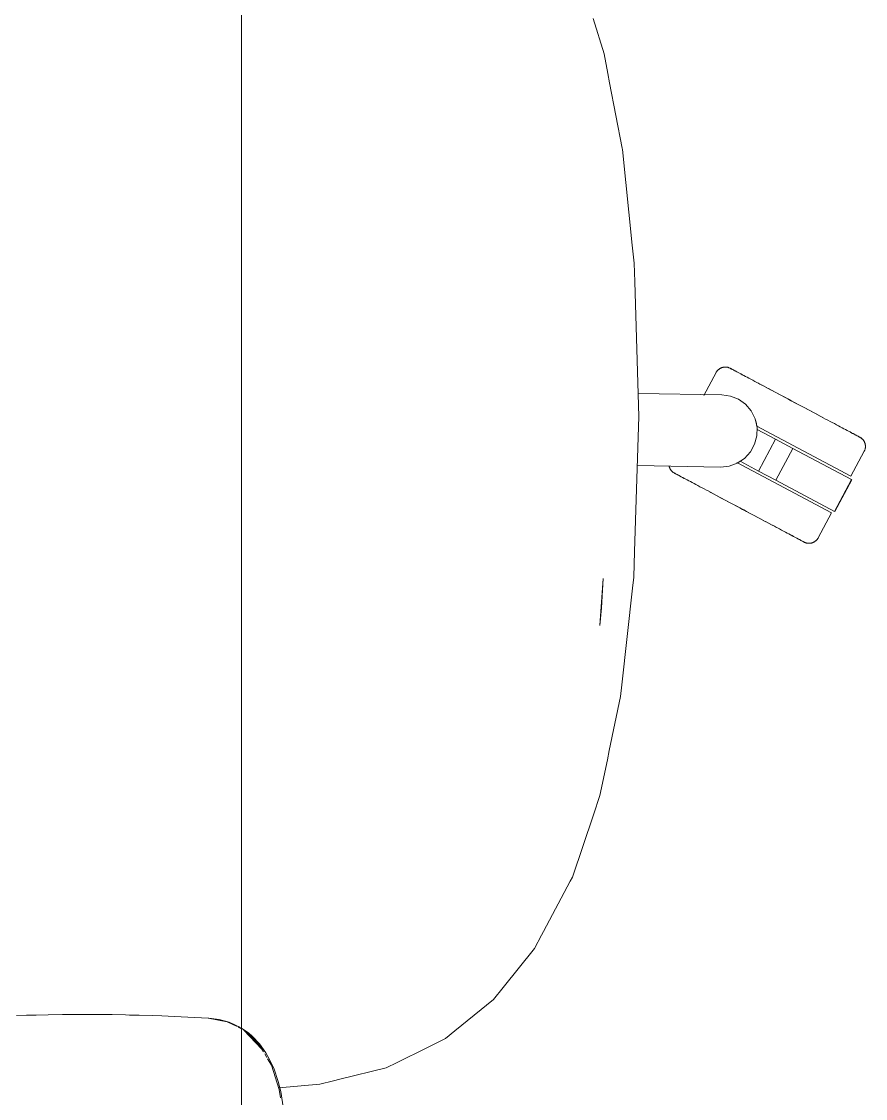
# Model space of a CAD drawing. Header units: millimetres. Extents: x 155927 to 326028, y -36033 to 97293.
# Drawn here: x 200540.3 to 200867.1, y 30465.7 to 30882.9 of the extents above; entities that cross this region are included whole.
import ezdxf

# ---------------------------------------------------------------- set-up
doc = ezdxf.new("R2010")
doc.units = ezdxf.units.MM
doc.header["$MEASUREMENT"] = 0
doc.layers.add('G-IMPT', color=8, linetype='CONTINUOUS', lineweight=9)
doc.layers.add('I-FURN', color=8, linetype='CONTINUOUS', lineweight=9)

msp = doc.modelspace()

# ---------------------------------------------------------------- linework, layer by layer
at = {"layer": 'G-IMPT'}
for p, q in [((200761.69, 30884.04), (200765.88, 30870.44)), ((200765.88, 30870.44), (200767.34, 30862.83)), ((200768.05, 30859.17), (200767.34, 30862.83)), ((200768.05, 30859.17), (200772.91, 30833.79)), ((200773, 30833.33), (200772.91, 30833.79)), ((200773, 30833.33), (200776.82, 30796.34)), ((200776.82, 30796.34), (200777.56, 30789.27)), ((200777.78, 30782.01), (200777.56, 30789.27)), ((200779.4, 30729.85), (200777.78, 30782.01)), ((200777.69, 30677.66), (200779.4, 30729.85)), ((200777.69, 30677.66), (200777.37, 30667.72)), ((200765.49, 30667.19), (200764.24, 30648.91)), ((200765.49, 30667.19), (200764.85, 30655.85)), ((200776.89, 30663.35), (200777.37, 30667.72)), ((200776.89, 30663.35), (200772.76, 30625.9)), ((200764.24, 30648.91), (200764.85, 30655.85)), ((200772.27, 30621.49), (200772.76, 30625.9)), ((200767.92, 30600.54), (200772.27, 30621.49)), ((200767.92, 30600.54), (200767.16, 30596.86)), ((200767.16, 30596.86), (200764.29, 30583.04)), ((200761.77, 30575.61), (200764.29, 30583.04)), ((200761.77, 30575.61), (200753.62, 30551.52)), ((200742.45, 30530.35), (200752.75, 30549.86)), ((200752.75, 30549.86), (200753.62, 30551.52)), ((200739.01, 30523.84), (200741.72, 30528.97)), ((200742.45, 30530.35), (200741.72, 30528.97)), ((200739.01, 30523.84), (200726.81, 30508.71)), ((200723.05, 30504.05), (200726.81, 30508.71)), ((200708.1, 30491.88), (200723.05, 30504.05)), ((200550.65, 30498.18), (200538.34, 30497.89)), ((200542.21, 30497.97), (200543.87, 30498.05)), ((200543.87, 30498.05), (200546, 30498.05)), ((200550.65, 30498.18), (200556.12, 30498.26)), ((200570.83, 30498.26), (200556.12, 30498.26)), ((200575.34, 30498.21), (200570.83, 30498.26)), ((200575.34, 30498.21), (200591.01, 30497.83)), ((200582.07, 30498.04), (200584.29, 30498.03)), ((200585.83, 30497.97), (200584.29, 30498.03)), ((200591.01, 30497.83), (200594.56, 30497.71)), ((200607.12, 30497.09), (200594.56, 30497.71)), ((200607.12, 30497.09), (200612.78, 30496.81)), ((200619.9, 30495.44), (200612.56, 30496.81)), ((200612.78, 30496.81), (200616.79, 30496.31)), ((200616.79, 30496.31), (200620.74, 30495.24)), ((200623.74, 30493.55), (200619.9, 30495.44)), ((200625.07, 30493.26), (200620.74, 30495.24)), ((200624.16, 30493.34), (200625.43, 30492.71)), ((200625.43, 30493.01), (200628.29, 30491.05)), ((200632.11, 30486.93), (200626.4, 30492.23)), ((200633.3, 30484.84), (200626.4, 30492.23)), ((200626.4, 30492.23), (200628.81, 30490)), ((200629.61, 30489.92), (200628.29, 30491.05)), ((200708.1, 30491.88), (200704.45, 30488.9)), ((200633.3, 30484.84), (200628.81, 30490)), ((200629.61, 30489.92), (200632.48, 30486.87)), ((200633.99, 30483.78), (200632.11, 30486.93)), ((200632.48, 30486.87), (200634.92, 30483.42)), ((200704.45, 30488.9), (200697.28, 30485.37)), ((200635.32, 30481.55), (200634.46, 30482.99)), ((200635.73, 30482.05), (200634.92, 30483.42)), ((200685.81, 30479.73), (200697.28, 30485.37)), ((200637.07, 30478.63), (200635.6, 30481.08)), ((200637.93, 30477.41), (200635.73, 30482.05)), ((200640.1, 30469.23), (200637.07, 30478.63)), ((200685.81, 30479.73), (200681.45, 30477.58)), ((200639.67, 30472.32), (200637.93, 30477.41)), ((200681.45, 30477.58), (200663.51, 30473.18)), ((200639.67, 30472.32), (200640.65, 30468.39)), ((200639.97, 30469.86), (200655.85, 30471.3)), ((200655.85, 30471.3), (200661.14, 30472.6)), ((200663.51, 30473.18), (200661.14, 30472.6)), ((200640.56, 30465.94), (200640.1, 30469.23)), ((200640.65, 30468.39), (200641.77, 30461.63))]:
    msp.add_line(p, q, dxfattribs=at)
at = {"layer": 'I-FURN'}
for p, q in [((200625.43, 31407.61), (200625.43, 30007.61)), ((200625.43, 30007.61), (200625.43, 31407.61)), ((200809.27, 30746.93), (200804.57, 30738.09)), ((200809.27, 30746.93), (200809.35, 30747.07)), ((200809.35, 30747.07), (200809.43, 30747.21)), ((200809.43, 30747.21), (200809.52, 30747.34)), ((200809.52, 30747.34), (200809.62, 30747.47)), ((200809.62, 30747.47), (200809.72, 30747.6)), ((200809.72, 30747.6), (200809.82, 30747.72)), ((200809.82, 30747.72), (200809.93, 30747.84)), ((200809.93, 30747.84), (200810.04, 30747.96)), ((200810.04, 30747.96), (200810.16, 30748.06)), ((200810.16, 30748.06), (200810.29, 30748.17)), ((200810.29, 30748.17), (200810.41, 30748.27)), ((200810.41, 30748.27), (200810.54, 30748.36)), ((200810.54, 30748.36), (200810.68, 30748.45)), ((200810.68, 30748.45), (200810.82, 30748.53)), ((200810.82, 30748.53), (200810.96, 30748.61)), ((200810.96, 30748.61), (200811.1, 30748.68)), ((200811.1, 30748.68), (200811.25, 30748.75)), ((200811.25, 30748.75), (200811.4, 30748.81)), ((200811.4, 30748.81), (200811.55, 30748.86)), ((200811.55, 30748.86), (200811.7, 30748.91)), ((200811.7, 30748.91), (200811.86, 30748.95)), ((200811.86, 30748.95), (200812.02, 30748.99)), ((200812.02, 30748.99), (200812.18, 30749.02)), ((200812.18, 30749.02), (200812.34, 30749.04)), ((200812.34, 30749.04), (200812.5, 30749.06)), ((200812.5, 30749.06), (200812.66, 30749.07)), ((200812.66, 30749.07), (200812.82, 30749.07)), ((200812.82, 30749.07), (200812.98, 30749.07)), ((200812.98, 30749.07), (200813.14, 30749.06)), ((200813.14, 30749.06), (200813.3, 30749.04)), ((200813.3, 30749.04), (200813.46, 30749.02)), ((200813.46, 30749.02), (200813.62, 30748.99)), ((200813.62, 30748.99), (200813.78, 30748.96)), ((200813.78, 30748.96), (200813.93, 30748.92)), ((200813.93, 30748.92), (200814.09, 30748.87)), ((200814.09, 30748.87), (200814.24, 30748.81)), ((200814.24, 30748.81), (200814.39, 30748.76)), ((200814.39, 30748.76), (200814.54, 30748.69)), ((200814.54, 30748.69), (200814.68, 30748.62)), ((200814.68, 30748.62), (200814.72, 30748.6)), ((200814.72, 30748.6), (200814.74, 30748.59)), ((200814.77, 30748.57), (200814.72, 30748.6)), ((200814.72, 30748.6), (200814.72, 30748.6)), ((200814.74, 30748.59), (200814.8, 30748.56)), ((200814.85, 30748.53), (200814.77, 30748.57)), ((200814.8, 30748.56), (200814.9, 30748.5)), ((200814.97, 30748.46), (200814.85, 30748.53)), ((200814.9, 30748.5), (200815.04, 30748.43)), ((200815.13, 30748.38), (200814.97, 30748.46)), ((200815.04, 30748.43), (200815.22, 30748.33)), ((200815.33, 30748.27), (200815.13, 30748.38)), ((200815.22, 30748.33), (200815.44, 30748.22)), ((200815.57, 30748.14), (200815.33, 30748.27)), ((200815.44, 30748.22), (200815.7, 30748.08)), ((200815.85, 30748), (200815.57, 30748.14)), ((200815.7, 30748.08), (200816, 30747.92)), ((200816.17, 30747.83), (200815.85, 30748)), ((200816, 30747.92), (200816.33, 30747.74)), ((200816.53, 30747.64), (200816.17, 30747.83)), ((200816.33, 30747.74), (200816.7, 30747.54)), ((200816.92, 30747.43), (200816.53, 30747.64)), ((200816.7, 30747.54), (200817.11, 30747.33)), ((200817.35, 30747.2), (200816.92, 30747.43)), ((200817.11, 30747.33), (200817.56, 30747.09)), ((200817.82, 30746.95), (200817.35, 30747.2)), ((200817.56, 30747.09), (200818.04, 30746.83)), ((200818.32, 30746.69), (200817.82, 30746.95)), ((200818.04, 30746.83), (200818.56, 30746.56)), ((200818.85, 30746.4), (200818.32, 30746.69)), ((200818.56, 30746.56), (200819.11, 30746.26)), ((200819.42, 30746.1), (200818.85, 30746.4)), ((200819.11, 30746.26), (200819.69, 30745.95)), ((200820.02, 30745.78), (200819.42, 30746.1)), ((200820.66, 30745.44), (200820.02, 30745.78)), ((200821.32, 30745.09), (200820.66, 30745.44)), ((200822.01, 30744.72), (200821.32, 30745.09)), ((200822.74, 30744.34), (200822.01, 30744.72)), ((200823.49, 30743.94), (200822.74, 30744.34)), ((200824.26, 30743.52), (200823.49, 30743.94)), ((200825.06, 30743.1), (200824.26, 30743.52)), ((200825.89, 30742.66), (200825.06, 30743.1)), ((200825.44, 30742.9), (200826.27, 30742.45)), ((200826.73, 30742.21), (200825.89, 30742.66)), ((200826.27, 30742.45), (200827.13, 30742)), ((200827.6, 30741.75), (200826.73, 30742.21)), ((200827.13, 30742), (200828.01, 30741.53)), ((200828.49, 30741.28), (200827.6, 30741.75)), ((200828.01, 30741.53), (200828.9, 30741.06)), ((200829.4, 30740.79), (200828.49, 30741.28)), ((200828.9, 30741.06), (200829.82, 30740.57)), ((200779.12, 30738.87), (200811.46, 30738.31)), ((200811.46, 30738.31), (200814.8, 30737.84)), ((200814.8, 30737.84), (200817.93, 30736.59)), ((200830.32, 30740.3), (200829.4, 30740.79)), ((200829.82, 30740.57), (200830.75, 30740.08)), ((200831.26, 30739.81), (200830.32, 30740.3)), ((200830.75, 30740.08), (200831.69, 30739.57)), ((200832.21, 30739.3), (200831.26, 30739.81)), ((200831.69, 30739.57), (200832.65, 30739.06)), ((200833.17, 30738.79), (200832.21, 30739.3)), ((200832.65, 30739.06), (200833.62, 30738.55)), ((200834.15, 30738.27), (200833.17, 30738.79)), ((200833.62, 30738.55), (200834.6, 30738.03)), ((200835.13, 30737.75), (200834.15, 30738.27)), ((200834.6, 30738.03), (200835.58, 30737.5)), ((200836.12, 30737.22), (200835.13, 30737.75)), ((200835.58, 30737.5), (200836.58, 30736.98)), ((200837.12, 30736.69), (200836.12, 30737.22)), ((200836.58, 30736.98), (200837.58, 30736.44)), ((200817.93, 30736.59), (200820.67, 30734.63)), ((200820.67, 30734.63), (200822.87, 30732.06)), ((200838.12, 30736.16), (200837.12, 30736.69)), ((200837.58, 30736.44), (200838.58, 30735.91)), ((200839.12, 30735.62), (200838.12, 30736.16)), ((200838.58, 30735.91), (200839.58, 30735.38)), ((200840.13, 30735.09), (200839.12, 30735.62)), ((200839.58, 30735.38), (200840.59, 30734.84)), ((200841.13, 30734.55), (200840.13, 30735.09)), ((200840.59, 30734.84), (200841.59, 30734.31)), ((200842.14, 30734.02), (200841.13, 30734.55)), ((200841.59, 30734.31), (200842.6, 30733.78)), ((200843.13, 30733.49), (200842.14, 30734.02)), ((200842.6, 30733.78), (200843.59, 30733.25)), ((200844.13, 30732.96), (200843.13, 30733.49)), ((200843.59, 30733.25), (200844.58, 30732.72)), ((200845.12, 30732.44), (200844.13, 30732.96)), ((200844.58, 30732.72), (200845.57, 30732.2)), ((200822.87, 30732.06), (200824.38, 30729.05)), ((200824.38, 30729.05), (200825.13, 30725.76)), ((200846.09, 30731.92), (200845.12, 30732.44)), ((200845.57, 30732.2), (200846.54, 30731.68)), ((200847.06, 30731.4), (200846.09, 30731.92)), ((200846.54, 30731.68), (200847.51, 30731.17)), ((200848.02, 30730.89), (200847.06, 30731.4)), ((200847.51, 30731.17), (200848.46, 30730.66)), ((200848.96, 30730.39), (200848.02, 30730.89)), ((200848.46, 30730.66), (200849.39, 30730.16)), ((200849.89, 30729.9), (200848.96, 30730.39)), ((200849.39, 30730.16), (200850.32, 30729.67)), ((200850.81, 30729.41), (200849.89, 30729.9)), ((200850.32, 30729.67), (200850.66, 30729.49)), ((200851.7, 30728.93), (200850.81, 30729.41)), ((200852.58, 30728.47), (200851.7, 30728.93)), ((200824.79, 30726.25), (200861.51, 30706.73)), ((200825.13, 30725.76), (200825.07, 30722.39)), ((200825.2, 30724.9), (200832.34, 30721.11)), ((200853.44, 30728.01), (200852.58, 30728.47)), ((200854.27, 30727.57), (200853.44, 30728.01)), ((200855.08, 30727.14), (200854.27, 30727.57)), ((200855.87, 30726.72), (200855.08, 30727.14)), ((200856.63, 30726.31), (200855.87, 30726.72)), ((200857.37, 30725.92), (200856.63, 30726.31)), ((200858.08, 30725.54), (200857.37, 30725.92)), ((200858.75, 30725.18), (200858.08, 30725.54)), ((200859.4, 30724.84), (200858.75, 30725.18)), ((200860.02, 30724.51), (200859.4, 30724.84)), ((200860.6, 30724.2), (200860.02, 30724.51)), ((200860.29, 30724.37), (200860.86, 30724.06)), ((200825.07, 30722.39), (200824.21, 30719.13)), ((200832.34, 30721.11), (200825.77, 30708.74)), ((200832.34, 30721.11), (200838.99, 30717.57)), ((200861.15, 30723.91), (200860.6, 30724.2)), ((200860.86, 30724.06), (200861.4, 30723.78)), ((200861.67, 30723.63), (200861.15, 30723.91)), ((200861.4, 30723.78), (200861.9, 30723.51)), ((200862.15, 30723.38), (200861.67, 30723.63)), ((200861.9, 30723.51), (200862.36, 30723.27)), ((200862.6, 30723.14), (200862.15, 30723.38)), ((200862.36, 30723.27), (200862.79, 30723.04)), ((200863.01, 30722.92), (200862.6, 30723.14)), ((200862.79, 30723.04), (200863.19, 30722.83)), ((200863.38, 30722.72), (200863.01, 30722.92)), ((200863.19, 30722.83), (200863.54, 30722.64)), ((200863.72, 30722.55), (200863.38, 30722.72)), ((200863.54, 30722.64), (200863.86, 30722.47)), ((200864.01, 30722.39), (200863.72, 30722.55)), ((200863.86, 30722.47), (200864.14, 30722.32)), ((200864.27, 30722.25), (200864.01, 30722.39)), ((200864.14, 30722.32), (200864.38, 30722.19)), ((200864.49, 30722.13), (200864.27, 30722.25)), ((200864.38, 30722.19), (200864.58, 30722.09)), ((200864.67, 30722.04), (200864.49, 30722.13)), ((200864.58, 30722.09), (200864.74, 30722)), ((200864.81, 30721.96), (200864.67, 30722.04)), ((200864.74, 30722), (200864.86, 30721.94)), ((200864.91, 30721.91), (200864.81, 30721.96)), ((200864.86, 30721.94), (200864.95, 30721.89)), ((200864.97, 30721.88), (200864.91, 30721.91)), ((200864.95, 30721.89), (200864.99, 30721.87)), ((200864.99, 30721.87), (200864.97, 30721.88)), ((200864.99, 30721.87), (200865.13, 30721.79)), ((200864.99, 30721.87), (200864.99, 30721.87)), ((200865.13, 30721.79), (200865.27, 30721.7)), ((200865.27, 30721.7), (200865.41, 30721.61)), ((200865.41, 30721.61), (200865.54, 30721.52)), ((200865.54, 30721.52), (200865.66, 30721.42)), ((200865.66, 30721.42), (200865.79, 30721.32)), ((200865.79, 30721.32), (200865.9, 30721.21)), ((200865.9, 30721.21), (200866.02, 30721.09)), ((200866.02, 30721.09), (200866.13, 30720.97)), ((200866.13, 30720.97), (200866.23, 30720.85)), ((200866.23, 30720.85), (200866.33, 30720.72)), ((200866.33, 30720.72), (200866.42, 30720.59)), ((200866.42, 30720.59), (200866.51, 30720.46)), ((200866.51, 30720.46), (200866.59, 30720.32)), ((200866.59, 30720.32), (200866.67, 30720.18)), ((200866.67, 30720.18), (200866.74, 30720.03)), ((200822.59, 30716.17), (200820.31, 30713.68)), ((200824.21, 30719.13), (200822.59, 30716.17)), ((200838.99, 30717.57), (200832.41, 30705.21)), ((200838.99, 30717.57), (200861.69, 30705.5)), ((200861.51, 30706.73), (200866.66, 30716.42)), ((200866.68, 30716.45), (200866.66, 30716.42)), ((200866.75, 30716.6), (200866.68, 30716.45)), ((200866.74, 30720.03), (200866.81, 30719.89)), ((200866.82, 30716.75), (200866.75, 30716.6)), ((200866.81, 30719.89), (200866.87, 30719.74)), ((200866.88, 30716.9), (200866.82, 30716.75)), ((200866.87, 30719.74), (200866.92, 30719.58)), ((200866.93, 30717.05), (200866.88, 30716.9)), ((200866.92, 30719.58), (200866.97, 30719.43)), ((200866.98, 30717.2), (200866.93, 30717.05)), ((200866.97, 30719.43), (200867.01, 30719.27)), ((200867.02, 30717.36), (200866.98, 30717.2)), ((200867.01, 30719.27), (200867.05, 30719.12)), ((200867.05, 30717.52), (200867.02, 30717.36)), ((200867.05, 30719.12), (200867.08, 30718.96)), ((200867.08, 30717.67), (200867.05, 30717.52)), ((200867.08, 30718.96), (200867.1, 30718.8)), ((200867.1, 30717.83), (200867.08, 30717.67)), ((200867.1, 30718.8), (200867.12, 30718.64)), ((200867.12, 30717.99), (200867.1, 30717.83)), ((200867.12, 30718.64), (200867.13, 30718.48)), ((200867.13, 30718.16), (200867.12, 30717.99)), ((200867.13, 30718.48), (200867.13, 30718.32)), ((200867.13, 30718.32), (200867.13, 30718.16)), ((200817.5, 30711.82), (200814.32, 30710.67)), ((200817.25, 30712.14), (200854, 30692.6)), ((200820.31, 30713.68), (200817.5, 30711.82)), ((200825.77, 30708.74), (200818.63, 30712.54)), ((200810.97, 30710.33), (200778.78, 30710.89)), ((200791.1, 30710.58), (200791.07, 30710.73)), ((200791.14, 30710.42), (200791.1, 30710.58)), ((200791.19, 30710.27), (200791.14, 30710.42)), ((200791.25, 30710.11), (200791.19, 30710.27)), ((200791.31, 30709.96), (200791.25, 30710.11)), ((200791.37, 30709.82), (200791.31, 30709.96)), ((200791.44, 30709.67), (200791.37, 30709.82)), ((200791.52, 30709.53), (200791.44, 30709.67)), ((200791.61, 30709.39), (200791.52, 30709.53)), ((200791.69, 30709.26), (200791.61, 30709.39)), ((200791.79, 30709.13), (200791.69, 30709.26)), ((200791.89, 30709), (200791.79, 30709.13)), ((200791.99, 30708.88), (200791.89, 30709)), ((200792.1, 30708.76), (200791.99, 30708.88)), ((200792.21, 30708.64), (200792.1, 30708.76)), ((200792.33, 30708.53), (200792.21, 30708.64)), ((200792.45, 30708.43), (200792.33, 30708.53)), ((200792.58, 30708.33), (200792.45, 30708.43)), ((200792.71, 30708.23), (200792.58, 30708.33)), ((200792.84, 30708.15), (200792.71, 30708.23)), ((200792.98, 30708.06), (200792.84, 30708.15)), ((200793.12, 30707.98), (200792.98, 30708.06)), ((200793.13, 30707.98), (200793.12, 30707.98)), ((200793.12, 30707.98), (200793.14, 30707.97)), ((200793.17, 30707.96), (200793.13, 30707.98)), ((200793.14, 30707.97), (200793.2, 30707.94)), ((200793.25, 30707.91), (200793.17, 30707.96)), ((200793.2, 30707.94), (200793.3, 30707.89)), ((200793.37, 30707.85), (200793.25, 30707.91)), ((200793.3, 30707.89), (200793.44, 30707.81)), ((200793.54, 30707.76), (200793.37, 30707.85)), ((200793.44, 30707.81), (200793.62, 30707.72)), ((200793.74, 30707.66), (200793.54, 30707.76)), ((200793.62, 30707.72), (200793.84, 30707.6)), ((200793.98, 30707.53), (200793.74, 30707.66)), ((200814.32, 30710.67), (200810.97, 30710.33)), ((200832.41, 30705.21), (200825.77, 30708.74)), ((200793.84, 30707.6), (200794.1, 30707.46)), ((200794.26, 30707.38), (200793.98, 30707.53)), ((200794.1, 30707.46), (200794.4, 30707.3)), ((200794.58, 30707.21), (200794.26, 30707.38)), ((200794.4, 30707.3), (200794.73, 30707.13)), ((200794.93, 30707.02), (200794.58, 30707.21)), ((200794.73, 30707.13), (200795.11, 30706.93)), ((200795.32, 30706.81), (200794.93, 30707.02)), ((200795.11, 30706.93), (200795.52, 30706.71)), ((200795.75, 30706.58), (200795.32, 30706.81)), ((200795.52, 30706.71), (200795.96, 30706.47)), ((200796.22, 30706.34), (200795.75, 30706.58)), ((200795.96, 30706.47), (200796.45, 30706.22)), ((200796.72, 30706.07), (200796.22, 30706.34)), ((200796.45, 30706.22), (200796.96, 30705.94)), ((200797.26, 30705.79), (200796.72, 30706.07)), ((200796.96, 30705.94), (200797.51, 30705.65)), ((200797.83, 30705.48), (200797.26, 30705.79)), ((200797.51, 30705.65), (200798.1, 30705.34)), ((200798.1, 30705.34), (200798.71, 30705.01)), ((200798.71, 30705.01), (200799.36, 30704.67)), ((200799.36, 30704.67), (200800.04, 30704.31)), ((200800.04, 30704.31), (200800.75, 30703.93)), ((200800.75, 30703.93), (200801.48, 30703.54)), ((200801.48, 30703.54), (200802.24, 30703.13)), ((200855.12, 30693.14), (200832.41, 30705.21)), ((200861.69, 30705.5), (200855.12, 30693.14)), ((200855.29, 30693.05), (200861.87, 30705.41)), ((200802.24, 30703.13), (200803.03, 30702.71)), ((200803.03, 30702.71), (200803.84, 30702.28)), ((200803.84, 30702.28), (200804.68, 30701.84)), ((200804.68, 30701.84), (200805.54, 30701.38)), ((200805.54, 30701.38), (200806.41, 30700.92)), ((200806.41, 30700.92), (200807.31, 30700.44)), ((200807.8, 30700.18), (200806.89, 30700.66)), ((200807.31, 30700.44), (200808.22, 30699.95)), ((200808.72, 30699.69), (200807.8, 30700.18)), ((200808.22, 30699.95), (200809.15, 30699.46)), ((200809.66, 30699.19), (200808.72, 30699.69)), ((200809.15, 30699.46), (200810.1, 30698.96)), ((200810.61, 30698.68), (200809.66, 30699.19)), ((200810.1, 30698.96), (200811.05, 30698.45)), ((200811.57, 30698.17), (200810.61, 30698.68)), ((200811.05, 30698.45), (200812.02, 30697.93)), ((200812.55, 30697.65), (200811.57, 30698.17)), ((200812.02, 30697.93), (200813, 30697.41)), ((200813.53, 30697.13), (200812.55, 30697.65)), ((200813, 30697.41), (200813.99, 30696.89)), ((200814.52, 30696.6), (200813.53, 30697.13)), ((200813.99, 30696.89), (200814.98, 30696.36)), ((200815.52, 30696.07), (200814.52, 30696.6)), ((200814.98, 30696.36), (200815.98, 30695.83)), ((200816.52, 30695.54), (200815.52, 30696.07)), ((200815.98, 30695.83), (200816.98, 30695.3)), ((200817.53, 30695.01), (200816.52, 30695.54)), ((200816.98, 30695.3), (200817.99, 30694.76)), ((200818.53, 30694.47), (200817.53, 30695.01)), ((200817.99, 30694.76), (200818.99, 30694.23)), ((200819.54, 30693.94), (200818.53, 30694.47)), ((200818.99, 30694.23), (200820, 30693.69)), ((200820.54, 30693.41), (200819.54, 30693.94)), ((200820, 30693.69), (200821, 30693.16)), ((200821.54, 30692.87), (200820.54, 30693.41)), ((200821, 30693.16), (200822, 30692.63)), ((200822.53, 30692.35), (200821.54, 30692.87)), ((200822, 30692.63), (200822.99, 30692.1)), ((200823.52, 30691.82), (200822.53, 30692.35)), ((200822.99, 30692.1), (200823.97, 30691.58)), ((200824.5, 30691.3), (200823.52, 30691.82)), ((200823.97, 30691.58), (200824.95, 30691.06)), ((200825.47, 30690.78), (200824.5, 30691.3)), ((200824.95, 30691.06), (200825.91, 30690.55)), ((200848.85, 30682.92), (200854, 30692.6)), ((200826.43, 30690.28), (200825.47, 30690.78)), ((200825.91, 30690.55), (200826.86, 30690.04)), ((200827.37, 30689.77), (200826.43, 30690.28)), ((200826.86, 30690.04), (200827.8, 30689.55)), ((200828.3, 30689.28), (200827.37, 30689.77)), ((200827.8, 30689.55), (200828.72, 30689.05)), ((200829.21, 30688.79), (200828.3, 30689.28)), ((200828.72, 30689.05), (200829.63, 30688.57)), ((200830.11, 30688.32), (200829.21, 30688.79)), ((200829.63, 30688.57), (200830.51, 30688.1)), ((200830.99, 30687.85), (200830.11, 30688.32)), ((200830.51, 30688.1), (200831.38, 30687.64)), ((200831.84, 30687.4), (200830.99, 30687.85)), ((200831.38, 30687.64), (200832.23, 30687.19)), ((200832.68, 30686.95), (200831.84, 30687.4)), ((200832.23, 30687.19), (200833.05, 30686.75)), ((200833.05, 30686.75), (200833.85, 30686.33)), ((200833.85, 30686.33), (200834.63, 30685.91)), ((200834.63, 30685.91), (200835.38, 30685.51)), ((200835.38, 30685.51), (200836.1, 30685.13)), ((200836.1, 30685.13), (200836.8, 30684.76)), ((200836.8, 30684.76), (200837.46, 30684.41)), ((200837.46, 30684.41), (200838.09, 30684.07)), ((200838.09, 30684.07), (200838.7, 30683.75)), ((200839.01, 30683.59), (200838.42, 30683.9)), ((200838.7, 30683.75), (200839.26, 30683.45)), ((200839.56, 30683.29), (200839.01, 30683.59)), ((200839.26, 30683.45), (200839.8, 30683.16)), ((200840.08, 30683.02), (200839.56, 30683.29)), ((200839.8, 30683.16), (200840.3, 30682.9)), ((200840.56, 30682.76), (200840.08, 30683.02)), ((200840.3, 30682.9), (200840.77, 30682.65)), ((200841, 30682.52), (200840.56, 30682.76)), ((200840.77, 30682.65), (200841.2, 30682.42)), ((200848.69, 30682.64), (200848.6, 30682.51)), ((200848.77, 30682.78), (200848.69, 30682.64)), ((200848.85, 30682.92), (200848.77, 30682.78)), ((200841.41, 30682.31), (200841, 30682.52)), ((200841.2, 30682.42), (200841.59, 30682.21)), ((200841.79, 30682.11), (200841.41, 30682.31)), ((200841.59, 30682.21), (200841.95, 30682.02)), ((200842.12, 30681.93), (200841.79, 30682.11)), ((200841.95, 30682.02), (200842.26, 30681.85)), ((200842.42, 30681.77), (200842.12, 30681.93)), ((200842.26, 30681.85), (200842.54, 30681.71)), ((200842.68, 30681.63), (200842.42, 30681.77)), ((200842.54, 30681.71), (200842.78, 30681.58)), ((200842.9, 30681.52), (200842.68, 30681.63)), ((200842.78, 30681.58), (200842.98, 30681.47)), ((200843.08, 30681.42), (200842.9, 30681.52)), ((200842.98, 30681.47), (200843.15, 30681.39)), ((200843.22, 30681.35), (200843.08, 30681.42)), ((200843.15, 30681.39), (200843.27, 30681.32)), ((200843.32, 30681.29), (200843.22, 30681.35)), ((200843.27, 30681.32), (200843.35, 30681.28)), ((200843.38, 30681.26), (200843.32, 30681.29)), ((200843.35, 30681.28), (200843.39, 30681.25)), ((200843.4, 30681.25), (200843.38, 30681.26)), ((200843.39, 30681.25), (200843.4, 30681.25)), ((200843.44, 30681.23), (200843.4, 30681.25)), ((200843.58, 30681.16), (200843.44, 30681.23)), ((200843.73, 30681.09), (200843.58, 30681.16)), ((200843.88, 30681.03), (200843.73, 30681.09)), ((200844.03, 30680.98), (200843.88, 30681.03)), ((200844.18, 30680.93), (200844.03, 30680.98)), ((200844.34, 30680.89), (200844.18, 30680.93)), ((200844.5, 30680.86), (200844.34, 30680.89)), ((200844.66, 30680.83), (200844.5, 30680.86)), ((200844.82, 30680.81), (200844.66, 30680.83)), ((200844.98, 30680.79), (200844.82, 30680.81)), ((200845.14, 30680.78), (200844.98, 30680.79)), ((200845.3, 30680.78), (200845.14, 30680.78)), ((200845.46, 30680.78), (200845.3, 30680.78)), ((200845.62, 30680.79), (200845.46, 30680.78)), ((200845.78, 30680.81), (200845.62, 30680.79)), ((200845.94, 30680.83), (200845.78, 30680.81)), ((200846.1, 30680.86), (200845.94, 30680.83)), ((200846.26, 30680.9), (200846.1, 30680.86)), ((200846.41, 30680.94), (200846.26, 30680.9)), ((200846.57, 30680.99), (200846.41, 30680.94)), ((200846.72, 30681.04), (200846.57, 30680.99)), ((200846.87, 30681.1), (200846.72, 30681.04)), ((200847.01, 30681.17), (200846.87, 30681.1)), ((200847.16, 30681.24), (200847.01, 30681.17)), ((200847.3, 30681.32), (200847.16, 30681.24)), ((200847.44, 30681.4), (200847.3, 30681.32)), ((200847.57, 30681.49), (200847.44, 30681.4)), ((200847.7, 30681.58), (200847.57, 30681.49)), ((200847.83, 30681.68), (200847.7, 30681.58)), ((200847.95, 30681.79), (200847.83, 30681.68)), ((200848.07, 30681.89), (200847.95, 30681.79)), ((200848.19, 30682.01), (200848.07, 30681.89)), ((200848.3, 30682.13), (200848.19, 30682.01)), ((200848.4, 30682.25), (200848.3, 30682.13)), ((200848.5, 30682.38), (200848.4, 30682.25)), ((200848.6, 30682.51), (200848.5, 30682.38))]:
    msp.add_line(p, q, dxfattribs=at)
msp.add_arc((200811.4, 30724.31), 13.81, 12.3473, 17.336, dxfattribs=at)
msp.add_open_spline([(200824.72, 30727.96), (200824.84, 30727.54), (200824.91, 30727.1), (200824.97, 30726.67)], degree=3, dxfattribs=at)

doc.saveas('drawing.dxf')
